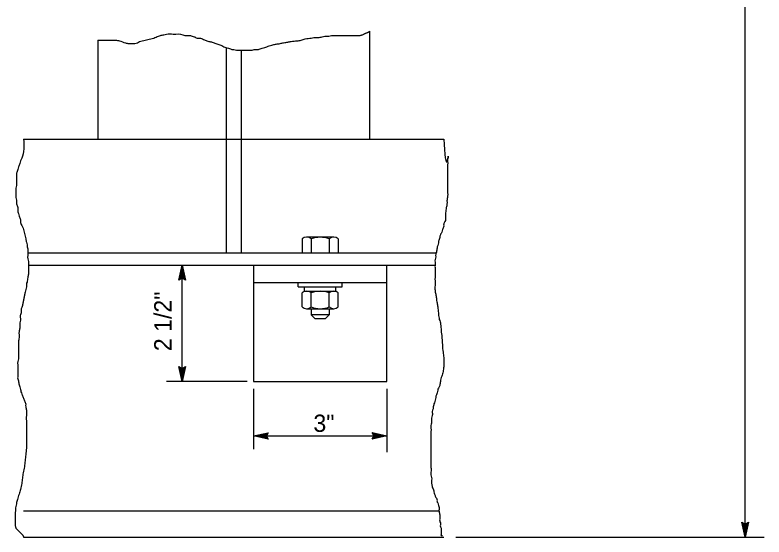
# Model space of a CAD drawing. Extents: x -894 to 866, y -476 to 714.
# Drawn here: x -388.9 to -85.9, y 7.3 to 218.6 of the extents above; entities that cross this region are included whole.
import ezdxf

# ---------------------------------------------------------------- set-up
doc = ezdxf.new("R2010")
doc.units = 0
for name, color, linetype in [('56 Stage 3 Anno', 7, 'Continuous'), ('57 Undefined', 7, 'Continuous'), ('60 Nongeo Data', 7, 'Continuous')]:
    doc.layers.add(name, color=color, linetype=linetype)

msp = doc.modelspace()

# ---------------------------------------------------------------- linework, layer by layer
at = {"layer": '56 Stage 3 Anno'}
for p, q in [((-93.55, 7.31), (-93.55, 223.14)), ((-322.68, 111.31), (-321.34, 117.31)), ((-322.32, 111.53), (-321.34, 115.93)), ((-321.34, 70.31), (-321.34, 117.31)), ((-321.34, 117.31), (-321.34, 117.31)), ((-321.34, 117.31), (-320, 111.31)), ((-321.33, 115.92), (-320.36, 111.55)), ((-321.34, 112.11), (-322.68, 111.31)), ((-321.96, 111.76), (-321.34, 114.55)), ((-321.61, 111.94), (-321.34, 113.17)), ((-321.34, 114.55), (-320.71, 111.73)), ((-321.34, 113.17), (-321.07, 111.96)), ((-320, 111.31), (-321.34, 112.11)), ((-322.68, 111.31), (-322.68, 111.31)), ((-320.01, 111.31), (-320.01, 111.31)), ((-321.34, 70.31), (-322.67, 76.31)), ((-322.67, 76.31), (-322.67, 76.31)), ((-322.67, 76.31), (-321.34, 75.51)), ((-321.34, 71.7), (-322.31, 76.08)), ((-321.33, 73.08), (-321.96, 75.9)), ((-321.34, 75.51), (-320, 76.31)), ((-320, 76.31), (-321.34, 70.31)), ((-320.35, 76.1), (-321.33, 71.69)), ((-320.71, 75.86), (-321.33, 73.08)), ((-320, 76.31), (-320, 76.31)), ((-321.33, 74.46), (-321.6, 75.67)), ((-321.06, 75.69), (-321.33, 74.46)), ((-294.98, 70.31), (-327.58, 70.31)), ((-321.34, 70.31), (-321.34, 70.31)), ((-292.46, 67.3), (-292.46, 42.84)), ((-238.46, 67.3), (-238.46, 41.73)), ((-292.46, 48.22), (-286.46, 49.55)), ((-291.07, 48.23), (-286.69, 49.19)), ((-289.69, 48.22), (-286.87, 48.85)), ((-288.31, 48.22), (-287.1, 48.49)), ((-286.46, 49.55), (-287.26, 48.22)), ((-286.46, 49.55), (-286.46, 49.55)), ((-243.66, 48.22), (-244.46, 49.56)), ((-244.46, 49.56), (-244.46, 49.56)), ((-244.46, 49.56), (-238.46, 48.22)), ((-244.24, 49.21), (-239.84, 48.22)), ((-244.01, 48.85), (-241.22, 48.23)), ((-243.83, 48.5), (-242.6, 48.23)), ((-292.46, 48.22), (-238.46, 48.22)), ((-286.46, 46.88), (-292.46, 48.22)), ((-292.46, 48.22), (-292.46, 48.22)), ((-286.67, 47.24), (-291.08, 48.22)), ((-286.91, 47.6), (-289.69, 48.22)), ((-287.08, 47.95), (-288.31, 48.22)), ((-287.26, 48.22), (-286.46, 46.88)), ((-286.46, 46.88), (-286.46, 46.88)), ((-238.46, 48.22), (-244.46, 46.89)), ((-244.46, 46.89), (-243.66, 48.22)), ((-244.46, 46.89), (-244.46, 46.89)), ((-239.85, 48.22), (-244.22, 47.25)), ((-241.22, 48.23), (-244.04, 47.6)), ((-242.6, 48.23), (-243.81, 47.96)), ((-238.46, 48.22), (-238.46, 48.22)), ((-93.55, 7.31), (-94.88, 13.31)), ((-94.88, 13.31), (-94.88, 13.31)), ((-94.88, 13.31), (-93.55, 12.51)), ((-93.56, 8.7), (-94.52, 13.08)), ((-93.55, 10.08), (-94.18, 12.9)), ((-93.55, 11.46), (-93.82, 12.67)), ((-93.55, 12.51), (-92.21, 13.31)), ((-92.21, 13.31), (-93.55, 7.31)), ((-92.57, 13.1), (-93.55, 8.69)), ((-92.93, 12.86), (-93.55, 10.08)), ((-93.27, 12.69), (-93.55, 11.46)), ((-92.21, 13.31), (-92.21, 13.31)), ((-210.66, 7.31), (-85.94, 7.31)), ((-93.55, 7.31), (-93.55, 7.31))]:
    msp.add_line(p, q, dxfattribs=at)
at = {"layer": '60 Nongeo Data'}
for p, q in [((-245.46, 212.04), (-245.46, 168.42)), ((-355.46, 208.45), (-355.46, 168.42)), ((-303.46, 205.4), (-303.46, 122.31)), ((-297.46, 204.37), (-297.46, 122.31)), ((-385.46, 168.42), (-215.46, 168.42)), ((-272.78, 127.97), (-272.78, 122.31)), ((-259.97, 128.71), (-270.95, 128.71)), ((-269.12, 127.97), (-269.12, 122.31)), ((-261.8, 127.97), (-261.8, 122.31)), ((-258.14, 127.97), (-258.14, 122.31)), ((-383.79, 122.31), (-218.58, 122.31)), ((-383.52, 117.31), (-219.03, 117.31)), ((-292.46, 117.31), (-292.46, 70.31)), ((-238.46, 70.31), (-238.46, 117.31)), ((-292.46, 110.31), (-238.46, 110.31)), ((-274.35, 108.57), (-274.35, 110.19)), ((-256.56, 108.57), (-256.56, 110.19)), ((-274.35, 108.57), (-256.56, 108.57)), ((-272.78, 100.44), (-272.78, 106.1)), ((-271.78, 106.86), (-271.78, 108.57)), ((-271.78, 106.86), (-259.14, 106.86)), ((-269.12, 100.44), (-269.12, 106.1)), ((-261.8, 100.44), (-261.8, 106.1)), ((-259.14, 106.86), (-259.14, 108.57)), ((-258.14, 100.44), (-258.14, 106.1)), ((-270.95, 99.7), (-259.97, 99.7)), ((-269.09, 99.7), (-269.09, 97.28)), ((-267.48, 95.66), (-269.09, 97.28)), ((-261.82, 97.28), (-269.09, 97.28)), ((-265.46, 97.28), (-265.46, 97.22)), ((-263.44, 95.66), (-261.82, 97.28)), ((-261.82, 99.7), (-261.82, 97.28)), ((-263.44, 95.66), (-267.48, 95.66)), ((-292.46, 70.31), (-238.46, 70.31)), ((-385.46, 17.98), (-217.41, 17.98)), ((-385.46, 7.31), (-215.46, 7.31))]:
    msp.add_line(p, q, dxfattribs=at)
for centre, radius, start, end in [((-270.95, 126.08), 2.63, 45.9647, 134.0353), ((-265.46, 118.76), 9.91, 68.3259, 111.6741), ((-259.97, 126.08), 2.63, 45.9647, 134.0353), ((-270.95, 104.21), 2.63, 45.9647, 134.0353), ((-265.46, 96.9), 9.91, 68.3259, 111.6741), ((-259.97, 104.21), 2.63, 45.9647, 134.0353), ((-270.95, 102.34), 2.63, 225.9647, 314.0353), ((-265.46, 109.65), 9.91, 248.3259, 291.6741), ((-259.97, 102.34), 2.63, 225.9647, 314.0353)]:
    msp.add_arc(centre, radius, start, end, dxfattribs=at)
for points in [[(-255.74, 210.36), (-255.47, 210.36), (-255.2, 210.36), (-254.11, 210.36), (-253.84, 210.36), (-253.02, 210.36), (-252.47, 210.36), (-251.93, 210.36), (-251.39, 210.36), (-250.84, 210.36), (-250.3, 210.36), (-250.02, 210.36), (-249.48, 210.36), (-249.02, 210.44), (-248.6, 210.56), (-248.39, 210.63), (-247.85, 210.91), (-247.58, 211.03), (-247.3, 211.18), (-247.05, 211.28), (-246.48, 211.45), (-246.12, 211.61), (-245.86, 211.75), (-245.66, 211.91), (-245.46, 212.13)], [(-355.46, 208.45), (-355.13, 208.45), (-354.86, 208.45), (-354.58, 208.45), (-354.31, 208.45), (-353.5, 208.45), (-352.41, 208.45), (-351.59, 208.45), (-351.32, 208.45), (-350.23, 208.45), (-348.59, 208.45), (-348.32, 208.45), (-346.69, 208.18), (-344.24, 207.36), (-342.88, 207.09), (-341.51, 207.09), (-340.42, 207.09), (-339.34, 207.36), (-338.52, 207.91), (-337.43, 208.18), (-335.25, 208.73), (-332.8, 209.27), (-330.89, 210.09), (-330.08, 210.36), (-328.72, 210.63), (-327.63, 210.91), (-324.9, 210.91), (-321.09, 210.63), (-320.28, 210.36), (-320, 210.36), (-318.64, 210.36), (-317.28, 210.09), (-316.46, 209.82), (-316.19, 209.82), (-315.92, 209.54), (-314.28, 209.27), (-312.65, 208.73), (-311.29, 208.18), (-310.47, 207.91), (-309.11, 207.64), (-307.75, 207.09), (-306.12, 206.55), (-305.3, 206.27), (-304.48, 205.73), (-303.67, 205.46), (-302.58, 205.18), (-301.76, 204.91), (-301.21, 204.64), (-300.94, 204.64), (-300.4, 204.64), (-299.31, 204.37), (-298.49, 204.37), (-297.67, 204.37), (-297.13, 204.37), (-296.04, 204.37), (-295.22, 204.37), (-294.13, 204.37), (-293.05, 204.37), (-292.23, 204.64), (-291.14, 204.64), (-289.78, 204.91), (-288.96, 205.18), (-287.87, 205.46), (-287.06, 205.73), (-286.51, 206), (-284.6, 206.55), (-283.24, 206.82), (-281.61, 207.09), (-280.25, 207.36), (-278.61, 207.64), (-277.25, 207.91), (-274.8, 208.18), (-273.17, 208.45), (-271.53, 209), (-269.08, 209.27), (-267.99, 209.54), (-266.36, 209.54), (-264.73, 209.82), (-263.64, 210.09), (-262, 210.09), (-260.92, 210.36), (-259.83, 210.36), (-259.01, 210.36), (-258.46, 210.36), (-257.65, 210.36), (-257.1, 210.36), (-256.83, 210.36), (-256.56, 210.36), (-256.29, 210.36), (-256.01, 210.36), (-255.74, 210.36)], [(-385.46, 168.42), (-386.21, 160.65), (-386.48, 160.11), (-386.75, 159.57), (-387.02, 158.49), (-387.56, 157.14), (-387.83, 156.06), (-388.1, 155.25), (-388.37, 153.9), (-388.37, 153.09), (-388.37, 151.47), (-388.37, 150.66), (-388.37, 149.59), (-388.64, 148.51), (-388.64, 147.7), (-388.64, 147.16), (-388.64, 146.08), (-388.64, 145.54), (-388.64, 144.73), (-388.37, 143.65), (-388.37, 142.84), (-388.1, 141.49), (-387.83, 140.68), (-387.83, 139.6), (-387.56, 138.26), (-387.29, 137.18), (-386.75, 135.83), (-386.75, 135.02), (-386.21, 133.4), (-385.67, 132.32), (-385.4, 131.24), (-385.13, 130.16), (-384.87, 129.08), (-384.6, 128), (-384.33, 126.65), (-384.06, 125.58), (-384.06, 124.77), (-383.79, 123.96), (-383.79, 122.61), (-383.79, 121.26), (-383.79, 119.91), (-383.52, 118.83), (-383.52, 117.21), (-383.52, 116.13), (-383.52, 114.79), (-383.52, 113.71), (-383.79, 112.36), (-384.06, 110.47), (-384.33, 109.66), (-384.33, 108.58), (-384.6, 107.5), (-384.87, 106.42), (-385.13, 105.07), (-385.4, 103.72), (-385.67, 102.38), (-385.94, 101.03), (-386.21, 100.22), (-386.48, 99.14), (-386.48, 98.06), (-386.75, 97.25), (-386.75, 95.9), (-386.75, 95.09), (-387.02, 94.01), (-387.02, 93.2), (-387.02, 91.85), (-387.29, 90.51), (-387.29, 89.16), (-387.29, 88.08), (-387.56, 86.19), (-387.56, 84.84), (-387.56, 83.22), (-387.56, 81.87), (-387.56, 80.79), (-387.56, 79.45), (-387.83, 78.37), (-387.83, 77.02), (-387.83, 75.94), (-387.83, 75.4), (-387.83, 74.32), (-387.83, 73.78), (-387.83, 73.24), (-387.83, 72.16), (-387.83, 71.35), (-387.56, 70.54), (-387.29, 68.92), (-387.02, 68.11), (-386.75, 67.04), (-386.21, 65.15), (-385.67, 63.8), (-385.13, 62.45), (-384.6, 61.1)], [(-215.46, 168.42), (-213.91, 160.11), (-213.64, 161.46), (-213.91, 160.11), (-213.91, 159.3), (-213.91, 157.95), (-213.91, 156.33), (-213.91, 154.98), (-213.91, 153.63), (-213.91, 151.47), (-213.91, 150.13), (-213.91, 148.24), (-213.91, 146.62), (-213.91, 145.27), (-214.18, 143.38), (-214.18, 142.03), (-214.45, 140.68), (-214.72, 138.52), (-214.72, 136.91), (-214.99, 135.02), (-215.52, 133.94), (-215.52, 133.13), (-216.06, 131.78), (-216.33, 130.7), (-216.87, 129.62), (-217.14, 128.54), (-217.41, 127.73), (-217.68, 126.39), (-217.95, 125.31), (-218.22, 124.23), (-218.49, 122.61), (-218.76, 121.8), (-218.76, 120.72), (-219.03, 119.64), (-219.03, 118.56), (-219.03, 117.21), (-219.03, 116.4), (-219.03, 115.32), (-219.03, 114.25), (-219.03, 113.17), (-219.03, 112.36), (-219.03, 111.01), (-219.03, 109.12), (-219.03, 107.23), (-218.76, 105.61), (-218.49, 103.99), (-218.22, 102.11), (-217.95, 100.49), (-217.68, 98.06), (-217.41, 95.9), (-216.87, 94.01), (-216.6, 91.58), (-216.33, 88.89), (-216.06, 85.11), (-215.79, 82.14), (-215.52, 79.98), (-215.52, 78.1), (-215.52, 76.21), (-215.79, 74.32), (-216.33, 72.43), (-216.87, 70.27), (-217.14, 68.65), (-217.68, 67.58), (-217.95, 66.77), (-218.22, 65.69), (-218.49, 64.88), (-218.76, 63.8), (-219.03, 62.72), (-219.3, 61.64), (-219.57, 60.83), (-219.84, 59.21), (-220.11, 58.13), (-220.11, 56.51), (-220.38, 55.44), (-220.38, 54.36), (-220.65, 52.47), (-220.65, 51.39), (-220.65, 50.04), (-220.65, 48.69), (-220.65, 47.61), (-220.65, 46.26), (-220.65, 45.45), (-220.65, 44.64), (-220.65, 43.3), (-220.65, 42.76), (-220.65, 41.95), (-220.65, 40.87), (-220.65, 40.06), (-220.65, 38.98), (-220.65, 38.17), (-220.65, 37.09)], [(-384.6, 61.1), (-384.6, 60.02), (-384.33, 58.67), (-384.33, 56.51), (-384.33, 53.55), (-384.33, 50.58), (-384.33, 46.8), (-384.33, 43.3), (-384.6, 40.6), (-384.87, 38.17), (-385.13, 35.74), (-385.67, 33.31), (-385.94, 31.16), (-386.21, 29), (-386.75, 26.57), (-387.29, 24.68), (-387.48, 24.1), (-387.83, 23.06), (-388.11, 22.06), (-388.26, 21.27), (-388.51, 20.23), (-388.69, 19.1), (-388.79, 17.89), (-388.91, 16.59), (-388.91, 15.51), (-388.91, 14.16), (-388.91, 13.62), (-388.91, 13.08), (-388.91, 12.27), (-388.82, 11.79), (-388.71, 11.35), (-388.53, 10.92), (-388.37, 10.65), (-388.1, 10.38), (-387.83, 10.11), (-387.68, 9.96), (-387.56, 9.84), (-387.29, 9.57), (-387.02, 9.24), (-386.76, 8.98), (-386.21, 8.49), (-385.94, 8.23), (-385.84, 8.09), (-385.77, 7.99), (-385.61, 7.71), (-385.55, 7.58), (-385.48, 7.43), (-385.48, 7.39), (-385.46, 7.31)], [(-220.65, 37.09), (-220.65, 36.28), (-220.65, 35.47), (-220.65, 33.58), (-220.65, 32.5), (-220.38, 31.43), (-220.38, 30.35), (-220.38, 29), (-220.11, 27.65), (-219.84, 26.84), (-219.57, 26.03), (-219.03, 24.14), (-218.49, 23.06), (-218.22, 22.25), (-218.22, 21.71), (-217.95, 21.17), (-217.68, 20.1), (-217.41, 19.29), (-217.41, 18.48), (-217.41, 17.67), (-217.14, 16.32), (-217.14, 15.51), (-217.14, 14.7), (-217.14, 13.89), (-216.87, 13.08), (-216.87, 12.27), (-216.87, 11.46), (-216.6, 10.92), (-216.6, 10.65), (-216.6, 10.38), (-216.6, 10.11), (-216.6, 9.84), (-216.6, 9.57), (-216.6, 9.3), (-216.6, 9.03), (-216.6, 8.76), (-216.6, 8.49), (-216.6, 8.23), (-216.6, 7.96), (-216.33, 7.96), (-216.06, 7.96)]]:
    msp.add_spline(points, degree=3, dxfattribs=at)

# ---------------------------------------------------------------- texts
at = {"layer": '57 Undefined'}
msp.add_text('2 1/2"', height=7, rotation=90, dxfattribs=at).set_placement((-325.62, 82.54))
msp.add_text('3"', height=7, dxfattribs=at).set_placement((-268.22, 49.88))

doc.saveas('drawing.dxf')
